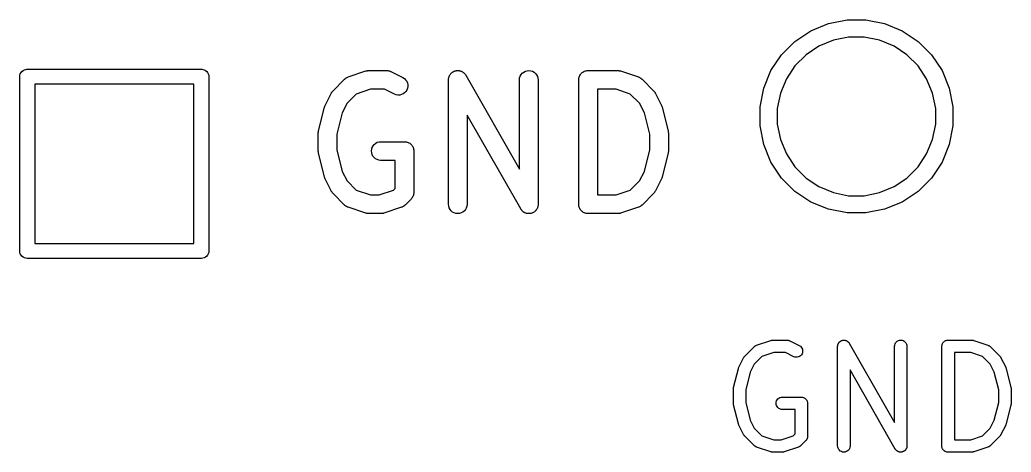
# Model space of a CAD drawing. Extents: x 128.9 to 162, y -124.8 to -58.6.
# Drawn here: x 153.42 to 161.39, y -105.19 to -101.71 of the extents above; entities that cross this region are included whole.
import ezdxf

# ---------------------------------------------------------------- set-up
doc = ezdxf.new("R2010")
doc.units = 0
doc.layers.add('BLACK', color=7, linetype='CONTINUOUS')

msp = doc.modelspace()

# ---------------------------------------------------------------- linework, layer by layer
at = {"layer": 'BLACK', "linetype": 'CONTINUOUS'}
for p, q in [((159.921, -101.743), (160.071, -101.713)), ((160.071, -101.713), (160.223, -101.713)), ((160.223, -101.713), (160.373, -101.743)), ((159.652, -101.886), (159.779, -101.801)), ((159.779, -101.801), (159.921, -101.743)), ((160.373, -101.743), (160.515, -101.801)), ((160.515, -101.801), (160.642, -101.886)), ((159.544, -101.994), (159.652, -101.886)), ((159.961, -101.877), (159.845, -101.925)), ((160.084, -101.852), (159.961, -101.877)), ((160.21, -101.852), (160.084, -101.852)), ((160.333, -101.877), (160.21, -101.852)), ((160.449, -101.925), (160.333, -101.877)), ((160.642, -101.886), (160.75, -101.994)), ((159.845, -101.925), (159.741, -101.994)), ((160.553, -101.994), (160.449, -101.925)), ((159.459, -102.121), (159.544, -101.994)), ((159.741, -101.994), (159.652, -102.083)), ((160.642, -102.083), (160.553, -101.994)), ((160.75, -101.994), (160.835, -102.121)), ((153.428, -102.137), (153.435, -102.127)), ((153.435, -102.127), (153.445, -102.12)), ((153.445, -102.12), (153.455, -102.114)), ((153.455, -102.114), (153.466, -102.111)), ((153.466, -102.111), (153.475, -102.11)), ((153.475, -102.11), (153.475, -102.11)), ((153.475, -102.11), (153.478, -102.11)), ((153.478, -102.11), (153.481, -102.11)), ((153.481, -102.11), (154.875, -102.11)), ((154.875, -102.11), (154.878, -102.11)), ((154.878, -102.11), (154.881, -102.11)), ((154.881, -102.11), (154.881, -102.11)), ((154.881, -102.11), (154.89, -102.111)), ((154.89, -102.111), (154.901, -102.114)), ((154.901, -102.114), (154.911, -102.12)), ((154.911, -102.12), (154.921, -102.127)), ((154.921, -102.127), (154.928, -102.137)), ((156.059, -102.172), (156.202, -102.124)), ((156.202, -102.124), (156.203, -102.124)), ((156.203, -102.124), (156.207, -102.123)), ((156.207, -102.123), (156.211, -102.122)), ((156.211, -102.122), (156.215, -102.122)), ((156.215, -102.122), (156.218, -102.121)), ((156.218, -102.121), (156.222, -102.121)), ((156.222, -102.121), (156.226, -102.12)), ((156.226, -102.12), (156.369, -102.12)), ((156.369, -102.12), (156.37, -102.12)), ((156.37, -102.12), (156.372, -102.121)), ((156.372, -102.121), (156.374, -102.121)), ((156.374, -102.121), (156.379, -102.121)), ((156.379, -102.121), (156.384, -102.122)), ((156.384, -102.122), (156.387, -102.123)), ((156.387, -102.123), (156.389, -102.123)), ((156.389, -102.123), (156.394, -102.125)), ((156.394, -102.125), (156.398, -102.126)), ((156.398, -102.126), (156.4, -102.128)), ((156.4, -102.128), (156.402, -102.128)), ((156.402, -102.128), (156.498, -102.176)), ((156.895, -102.136), (156.899, -102.133)), ((156.899, -102.133), (156.901, -102.131)), ((156.901, -102.131), (156.904, -102.13)), ((156.904, -102.13), (156.908, -102.128)), ((156.908, -102.128), (156.912, -102.126)), ((156.912, -102.126), (156.915, -102.125)), ((156.915, -102.125), (156.917, -102.124)), ((156.917, -102.124), (156.922, -102.123)), ((156.922, -102.123), (156.926, -102.122)), ((156.926, -102.122), (156.929, -102.121)), ((156.929, -102.121), (156.931, -102.121)), ((156.931, -102.121), (156.936, -102.121)), ((156.936, -102.121), (156.941, -102.12)), ((156.941, -102.12), (156.943, -102.121)), ((156.943, -102.121), (156.946, -102.121)), ((156.946, -102.121), (156.951, -102.121)), ((156.951, -102.121), (156.955, -102.122)), ((156.955, -102.122), (156.958, -102.123)), ((156.958, -102.123), (156.96, -102.123)), ((156.96, -102.123), (156.965, -102.125)), ((156.965, -102.125), (156.969, -102.126)), ((156.969, -102.126), (156.972, -102.127)), ((156.972, -102.127), (156.974, -102.128)), ((156.974, -102.128), (156.978, -102.131)), ((156.978, -102.131), (156.982, -102.133)), ((156.982, -102.133), (156.984, -102.135)), ((157.459, -102.142), (157.471, -102.133)), ((157.471, -102.133), (157.484, -102.126)), ((157.484, -102.126), (157.498, -102.122)), ((157.498, -102.122), (157.512, -102.12)), ((157.512, -102.12), (157.527, -102.122)), ((157.527, -102.122), (157.541, -102.126)), ((157.541, -102.126), (157.554, -102.133)), ((157.554, -102.133), (157.565, -102.143)), ((157.941, -102.137), (157.946, -102.133)), ((157.946, -102.133), (157.947, -102.133)), ((157.947, -102.133), (157.953, -102.129)), ((157.947, -102.133), (157.947, -102.133)), ((157.953, -102.129), (157.959, -102.126)), ((157.959, -102.126), (157.96, -102.126)), ((157.96, -102.126), (157.967, -102.124)), ((157.96, -102.126), (157.96, -102.126)), ((157.967, -102.124), (157.973, -102.122)), ((157.973, -102.122), (157.974, -102.122)), ((157.974, -102.122), (157.981, -102.121)), ((157.974, -102.122), (157.974, -102.122)), ((157.981, -102.121), (157.988, -102.12)), ((157.988, -102.12), (158.226, -102.12)), ((158.226, -102.12), (158.227, -102.12)), ((158.227, -102.12), (158.231, -102.121)), ((158.231, -102.121), (158.235, -102.121)), ((158.235, -102.121), (158.238, -102.122)), ((158.238, -102.122), (158.242, -102.122)), ((158.242, -102.122), (158.246, -102.123)), ((158.246, -102.123), (158.25, -102.124)), ((158.25, -102.124), (158.393, -102.172)), ((159.401, -102.263), (159.459, -102.121)), ((159.652, -102.083), (159.583, -102.187)), ((160.711, -102.187), (160.642, -102.083)), ((160.835, -102.121), (160.893, -102.263)), ((153.418, -102.17), (153.419, -102.158)), ((153.418, -102.173), (153.418, -102.17)), ((153.418, -103.567), (153.418, -102.173)), ((153.419, -102.158), (153.422, -102.147)), ((153.422, -102.147), (153.428, -102.137)), ((154.928, -102.137), (154.934, -102.147)), ((154.934, -102.147), (154.937, -102.158)), ((154.937, -102.158), (154.938, -102.17)), ((154.938, -102.17), (154.938, -102.173)), ((154.938, -102.173), (154.938, -103.567)), ((155.935, -102.285), (156.03, -102.19)), ((156.03, -102.19), (156.031, -102.189)), ((156.031, -102.189), (156.033, -102.188)), ((156.033, -102.188), (156.034, -102.186)), ((156.034, -102.186), (156.038, -102.183)), ((156.038, -102.183), (156.042, -102.18)), ((156.042, -102.18), (156.044, -102.179)), ((156.044, -102.179), (156.046, -102.178)), ((156.046, -102.178), (156.051, -102.176)), ((156.051, -102.176), (156.055, -102.173)), ((156.055, -102.173), (156.057, -102.173)), ((156.057, -102.173), (156.059, -102.172)), ((156.498, -102.176), (156.499, -102.176)), ((156.499, -102.176), (156.511, -102.184)), ((156.511, -102.184), (156.521, -102.195)), ((156.521, -102.195), (156.53, -102.207)), ((156.53, -102.207), (156.535, -102.22)), ((156.865, -102.194), (156.866, -102.192)), ((156.865, -102.195), (156.865, -102.194)), ((156.865, -103.195), (156.865, -102.195)), ((156.866, -102.185), (156.867, -102.18)), ((156.866, -102.189), (156.866, -102.185)), ((156.866, -102.192), (156.866, -102.189)), ((156.867, -102.18), (156.868, -102.177)), ((156.868, -102.175), (156.87, -102.17)), ((156.868, -102.177), (156.868, -102.175)), ((156.87, -102.17), (156.871, -102.166)), ((156.871, -102.166), (156.873, -102.164)), ((156.873, -102.161), (156.876, -102.157)), ((156.873, -102.164), (156.873, -102.161)), ((156.876, -102.157), (156.878, -102.153)), ((156.878, -102.153), (156.88, -102.151)), ((156.88, -102.151), (156.881, -102.149)), ((156.881, -102.149), (156.885, -102.145)), ((156.885, -102.145), (156.888, -102.142)), ((156.888, -102.142), (156.89, -102.14)), ((156.89, -102.14), (156.892, -102.138)), ((156.892, -102.138), (156.895, -102.136)), ((156.984, -102.135), (156.986, -102.136)), ((156.986, -102.136), (156.99, -102.139)), ((156.99, -102.139), (156.994, -102.143)), ((156.994, -102.143), (156.995, -102.144)), ((156.995, -102.144), (156.997, -102.146)), ((156.997, -102.146), (157, -102.15)), ((157, -102.15), (157.003, -102.154)), ((157.003, -102.154), (157.004, -102.156)), ((157.004, -102.156), (157.005, -102.158)), ((157.005, -102.158), (157.437, -102.913)), ((157.437, -102.194), (157.438, -102.18)), ((157.437, -102.195), (157.437, -102.194)), ((157.437, -102.913), (157.437, -102.195)), ((157.438, -102.18), (157.443, -102.166)), ((157.443, -102.166), (157.45, -102.153)), ((157.45, -102.153), (157.459, -102.142)), ((157.565, -102.143), (157.574, -102.154)), ((157.574, -102.154), (157.581, -102.167)), ((157.581, -102.167), (157.585, -102.181)), ((157.585, -102.181), (157.587, -102.195)), ((157.587, -102.195), (157.587, -103.195)), ((157.913, -102.194), (157.914, -102.187)), ((157.913, -102.195), (157.913, -102.194)), ((157.913, -103.195), (157.913, -102.195)), ((157.913, -102.195), (157.913, -102.195)), ((157.913, -102.195), (157.913, -102.195)), ((157.913, -102.195), (157.913, -102.195)), ((157.914, -102.187), (157.914, -102.18)), ((157.914, -102.18), (157.915, -102.18)), ((157.915, -102.18), (157.917, -102.173)), ((157.915, -102.18), (157.915, -102.18)), ((157.917, -102.173), (157.919, -102.166)), ((157.919, -102.166), (157.922, -102.16)), ((157.919, -102.166), (157.919, -102.166)), ((157.919, -102.166), (157.919, -102.166)), ((157.922, -102.16), (157.926, -102.153)), ((157.926, -102.153), (157.931, -102.148)), ((157.926, -102.153), (157.926, -102.153)), ((157.926, -102.153), (157.926, -102.153)), ((157.931, -102.148), (157.935, -102.142)), ((157.935, -102.142), (157.941, -102.137)), ((157.935, -102.142), (157.935, -102.142)), ((157.935, -102.142), (157.935, -102.142)), ((158.393, -102.172), (158.394, -102.172)), ((158.394, -102.172), (158.396, -102.173)), ((158.396, -102.173), (158.398, -102.174)), ((158.398, -102.174), (158.402, -102.176)), ((158.402, -102.176), (158.407, -102.178)), ((158.407, -102.178), (158.409, -102.18)), ((158.409, -102.18), (158.411, -102.181)), ((158.411, -102.181), (158.415, -102.184)), ((158.415, -102.184), (158.419, -102.187)), ((158.419, -102.187), (158.42, -102.189)), ((158.42, -102.189), (158.422, -102.19)), ((158.422, -102.19), (158.517, -102.285)), ((159.583, -102.187), (159.535, -102.303)), ((160.759, -102.303), (160.711, -102.187)), ((153.538, -102.23), (153.538, -103.51)), ((154.818, -102.23), (153.538, -102.23)), ((154.818, -103.51), (154.818, -102.23)), ((155.928, -102.294), (155.929, -102.291)), ((155.929, -102.291), (155.932, -102.288)), ((155.932, -102.288), (155.935, -102.285)), ((156.238, -102.27), (156.124, -102.309)), ((156.351, -102.27), (156.238, -102.27)), ((156.431, -102.31), (156.351, -102.27)), ((156.523, -102.289), (156.513, -102.3)), ((156.531, -102.277), (156.523, -102.289)), ((156.536, -102.263), (156.531, -102.277)), ((156.535, -102.22), (156.539, -102.234)), ((156.539, -102.249), (156.536, -102.263)), ((156.539, -102.234), (156.539, -102.249)), ((158.063, -102.27), (158.063, -103.12)), ((158.214, -102.27), (158.063, -102.27)), ((158.328, -102.309), (158.214, -102.27)), ((158.517, -102.285), (158.518, -102.286)), ((158.518, -102.286), (158.52, -102.289)), ((158.52, -102.289), (158.523, -102.292)), ((158.523, -102.292), (158.525, -102.295)), ((159.371, -102.413), (159.401, -102.263)), ((160.893, -102.263), (160.923, -102.413)), ((155.873, -102.4), (155.921, -102.305)), ((155.921, -102.304), (155.924, -102.3)), ((155.921, -102.305), (155.921, -102.304)), ((155.924, -102.3), (155.926, -102.297)), ((155.926, -102.297), (155.928, -102.294)), ((156.124, -102.309), (156.05, -102.383)), ((156.444, -102.315), (156.431, -102.31)), ((156.459, -102.318), (156.444, -102.315)), ((156.473, -102.317), (156.459, -102.318)), ((156.488, -102.314), (156.473, -102.317)), ((156.501, -102.308), (156.488, -102.314)), ((156.513, -102.3), (156.501, -102.308)), ((158.402, -102.383), (158.328, -102.309)), ((158.525, -102.295), (158.527, -102.297)), ((158.527, -102.297), (158.529, -102.301)), ((158.529, -102.301), (158.531, -102.305)), ((158.531, -102.305), (158.579, -102.4)), ((159.535, -102.303), (159.51, -102.426)), ((160.784, -102.426), (160.759, -102.303)), ((155.82, -102.606), (155.868, -102.415)), ((155.868, -102.414), (155.87, -102.407)), ((155.868, -102.415), (155.868, -102.414)), ((155.868, -102.414), (155.868, -102.414)), ((155.868, -102.414), (155.868, -102.414)), ((155.87, -102.407), (155.873, -102.401)), ((155.873, -102.401), (155.873, -102.4)), ((155.873, -102.4), (155.873, -102.4)), ((156.05, -102.383), (156.011, -102.46)), ((158.441, -102.46), (158.402, -102.383)), ((158.579, -102.4), (158.579, -102.401)), ((158.579, -102.401), (158.579, -102.401)), ((158.579, -102.401), (158.58, -102.401)), ((158.58, -102.401), (158.582, -102.408)), ((158.582, -102.408), (158.584, -102.415)), ((158.584, -102.415), (158.584, -102.415)), ((158.584, -102.415), (158.584, -102.415)), ((158.584, -102.415), (158.632, -102.606)), ((159.371, -102.565), (159.371, -102.413)), ((159.51, -102.426), (159.51, -102.552)), ((160.784, -102.552), (160.784, -102.426)), ((160.923, -102.413), (160.923, -102.565)), ((156.011, -102.46), (155.968, -102.633)), ((157.447, -103.233), (157.015, -102.478)), ((157.015, -102.478), (157.015, -103.195)), ((158.484, -102.633), (158.441, -102.46)), ((155.819, -102.608), (155.82, -102.607)), ((155.819, -102.614), (155.819, -102.608)), ((155.82, -102.607), (155.82, -102.606)), ((158.632, -102.606), (158.632, -102.607)), ((158.632, -102.607), (158.633, -102.608)), ((158.633, -102.608), (158.633, -102.609)), ((158.633, -102.609), (158.633, -102.615)), ((159.401, -102.715), (159.371, -102.565)), ((159.51, -102.552), (159.535, -102.675)), ((160.759, -102.675), (160.784, -102.552)), ((160.923, -102.565), (160.893, -102.715)), ((155.818, -102.62), (155.819, -102.614)), ((155.818, -102.622), (155.818, -102.62)), ((155.818, -102.623), (155.818, -102.622)), ((155.818, -102.624), (155.818, -102.623)), ((155.818, -102.767), (155.818, -102.624)), ((155.968, -102.633), (155.968, -102.758)), ((156.307, -102.693), (156.321, -102.692)), ((156.321, -102.692), (156.512, -102.692)), ((156.512, -102.692), (156.512, -102.692)), ((156.512, -102.692), (156.512, -102.692)), ((156.512, -102.692), (156.512, -102.692)), ((156.512, -102.692), (156.513, -102.692)), ((156.513, -102.692), (156.52, -102.693)), ((158.484, -102.758), (158.484, -102.633)), ((158.633, -102.615), (158.634, -102.621)), ((158.634, -102.621), (158.634, -102.623)), ((158.634, -102.623), (158.634, -102.624)), ((158.634, -102.624), (158.634, -102.767)), ((159.535, -102.675), (159.583, -102.791)), ((160.711, -102.791), (160.759, -102.675)), ((155.818, -102.768), (155.818, -102.767)), ((155.818, -102.769), (155.818, -102.768)), ((155.819, -102.775), (155.818, -102.769)), ((155.968, -102.758), (156.011, -102.931)), ((156.246, -102.766), (156.248, -102.752)), ((156.248, -102.781), (156.246, -102.766)), ((156.248, -102.752), (156.252, -102.738)), ((156.252, -102.738), (156.259, -102.725)), ((156.259, -102.725), (156.268, -102.714)), ((156.268, -102.714), (156.28, -102.704)), ((156.28, -102.704), (156.293, -102.697)), ((156.293, -102.697), (156.307, -102.693)), ((156.52, -102.693), (156.527, -102.693)), ((156.527, -102.693), (156.527, -102.693)), ((156.527, -102.693), (156.527, -102.693)), ((156.527, -102.693), (156.534, -102.696)), ((156.534, -102.696), (156.541, -102.698)), ((156.541, -102.698), (156.541, -102.698)), ((156.541, -102.698), (156.541, -102.698)), ((156.541, -102.698), (156.547, -102.701)), ((156.547, -102.701), (156.554, -102.705)), ((156.554, -102.705), (156.554, -102.705)), ((156.554, -102.705), (156.554, -102.705)), ((156.554, -102.705), (156.56, -102.709)), ((156.56, -102.709), (156.565, -102.714)), ((156.565, -102.714), (156.565, -102.714)), ((156.565, -102.714), (156.565, -102.714)), ((156.565, -102.714), (156.57, -102.72)), ((156.57, -102.72), (156.574, -102.725)), ((156.574, -102.725), (156.574, -102.726)), ((156.574, -102.726), (156.574, -102.726)), ((156.574, -102.726), (156.578, -102.732)), ((156.578, -102.732), (156.581, -102.738)), ((156.581, -102.738), (156.581, -102.738)), ((156.581, -102.738), (156.581, -102.739)), ((156.581, -102.739), (156.583, -102.745)), ((156.583, -102.745), (156.585, -102.752)), ((156.585, -102.752), (156.585, -102.753)), ((156.585, -102.753), (156.585, -102.753)), ((156.585, -102.753), (156.586, -102.76)), ((156.586, -102.76), (156.587, -102.767)), ((156.587, -102.767), (156.587, -103.1)), ((158.441, -102.931), (158.484, -102.758)), ((158.634, -102.771), (158.633, -102.776)), ((158.634, -102.767), (158.634, -102.768)), ((158.634, -102.768), (158.634, -102.769)), ((158.634, -102.769), (158.634, -102.771)), ((159.459, -102.857), (159.401, -102.715)), ((160.893, -102.715), (160.835, -102.857)), ((155.819, -102.781), (155.819, -102.775)), ((155.819, -102.783), (155.819, -102.781)), ((155.82, -102.784), (155.819, -102.783)), ((155.82, -102.785), (155.82, -102.784)), ((155.868, -102.975), (155.82, -102.785)), ((156.252, -102.795), (156.248, -102.781)), ((156.258, -102.808), (156.252, -102.795)), ((156.268, -102.819), (156.258, -102.808)), ((156.279, -102.829), (156.268, -102.819)), ((156.292, -102.836), (156.279, -102.829)), ((156.306, -102.84), (156.292, -102.836)), ((156.32, -102.842), (156.306, -102.84)), ((156.321, -102.842), (156.32, -102.842)), ((156.437, -102.842), (156.321, -102.842)), ((156.437, -103.069), (156.437, -102.842)), ((158.632, -102.785), (158.584, -102.975)), ((158.633, -102.782), (158.632, -102.784)), ((158.632, -102.784), (158.632, -102.785)), ((158.633, -102.776), (158.633, -102.782)), ((159.583, -102.791), (159.652, -102.895)), ((160.642, -102.895), (160.711, -102.791)), ((156.011, -102.931), (156.05, -103.008)), ((158.402, -103.008), (158.441, -102.931)), ((159.544, -102.984), (159.459, -102.857)), ((159.652, -102.895), (159.741, -102.984)), ((160.553, -102.984), (160.642, -102.895)), ((160.835, -102.857), (160.75, -102.984)), ((155.868, -102.976), (155.868, -102.975)), ((155.87, -102.983), (155.868, -102.976)), ((155.868, -102.976), (155.868, -102.976)), ((155.872, -102.989), (155.87, -102.983)), ((155.873, -102.99), (155.872, -102.989)), ((155.873, -102.991), (155.873, -102.99)), ((155.873, -102.99), (155.873, -102.99)), ((155.921, -103.086), (155.873, -102.991)), ((156.05, -103.008), (156.124, -103.082)), ((158.328, -103.082), (158.402, -103.008)), ((158.579, -102.991), (158.531, -103.086)), ((158.582, -102.984), (158.579, -102.99)), ((158.579, -102.99), (158.579, -102.991)), ((158.579, -102.991), (158.579, -102.991)), ((158.584, -102.977), (158.582, -102.984)), ((158.584, -102.975), (158.584, -102.976)), ((158.584, -102.976), (158.584, -102.977)), ((158.584, -102.977), (158.584, -102.977)), ((159.652, -103.092), (159.544, -102.984)), ((159.741, -102.984), (159.845, -103.053)), ((160.449, -103.053), (160.553, -102.984)), ((160.75, -102.984), (160.642, -103.092)), ((155.923, -103.09), (155.921, -103.086)), ((155.925, -103.093), (155.923, -103.09)), ((156.124, -103.082), (156.238, -103.12)), ((156.309, -103.12), (156.424, -103.082)), ((156.424, -103.082), (156.437, -103.069)), ((158.214, -103.12), (158.328, -103.082)), ((158.531, -103.087), (158.528, -103.091)), ((158.531, -103.086), (158.531, -103.087)), ((159.845, -103.053), (159.961, -103.101)), ((160.333, -103.101), (160.449, -103.053)), ((155.927, -103.096), (155.925, -103.093)), ((155.929, -103.098), (155.927, -103.096)), ((155.932, -103.102), (155.929, -103.098)), ((155.934, -103.105), (155.932, -103.102)), ((155.935, -103.106), (155.934, -103.105)), ((156.03, -103.201), (155.935, -103.106)), ((156.238, -103.12), (156.309, -103.12)), ((156.565, -103.153), (156.517, -103.201)), ((156.569, -103.148), (156.565, -103.153)), ((156.574, -103.143), (156.569, -103.148)), ((156.577, -103.136), (156.574, -103.142)), ((156.574, -103.142), (156.574, -103.142)), ((156.574, -103.142), (156.574, -103.143)), ((156.581, -103.13), (156.577, -103.136)), ((156.583, -103.122), (156.581, -103.129)), ((156.581, -103.129), (156.581, -103.129)), ((156.581, -103.129), (156.581, -103.13)), ((156.585, -103.116), (156.583, -103.122)), ((156.586, -103.108), (156.585, -103.115)), ((156.585, -103.115), (156.585, -103.115)), ((156.585, -103.115), (156.585, -103.116)), ((156.587, -103.101), (156.586, -103.108)), ((156.587, -103.1), (156.587, -103.1)), ((156.587, -103.1), (156.587, -103.1)), ((156.587, -103.1), (156.587, -103.1)), ((156.587, -103.1), (156.587, -103.101)), ((158.063, -103.12), (158.214, -103.12)), ((158.517, -103.106), (158.422, -103.201)), ((158.52, -103.102), (158.517, -103.106)), ((158.523, -103.099), (158.52, -103.102)), ((158.524, -103.097), (158.523, -103.099)), ((158.526, -103.094), (158.524, -103.097)), ((158.528, -103.091), (158.526, -103.094)), ((159.779, -103.177), (159.652, -103.092)), ((159.961, -103.101), (160.084, -103.126)), ((160.084, -103.126), (160.21, -103.126)), ((160.21, -103.126), (160.333, -103.101)), ((160.642, -103.092), (160.515, -103.177)), ((156.032, -103.202), (156.03, -103.201)), ((156.033, -103.204), (156.032, -103.202)), ((156.037, -103.207), (156.033, -103.204)), ((156.041, -103.21), (156.037, -103.207)), ((156.043, -103.211), (156.041, -103.21)), ((156.045, -103.212), (156.043, -103.211)), ((156.05, -103.215), (156.045, -103.212)), ((156.054, -103.217), (156.05, -103.215)), ((156.056, -103.218), (156.054, -103.217)), ((156.058, -103.219), (156.056, -103.218)), ((156.059, -103.219), (156.058, -103.219)), ((156.202, -103.267), (156.059, -103.219)), ((156.488, -103.219), (156.345, -103.267)), ((156.49, -103.218), (156.488, -103.219)), ((156.492, -103.217), (156.49, -103.218)), ((156.496, -103.215), (156.492, -103.217)), ((156.501, -103.213), (156.496, -103.215)), ((156.503, -103.212), (156.501, -103.213)), ((156.505, -103.211), (156.503, -103.212)), ((156.509, -103.207), (156.505, -103.211)), ((156.513, -103.205), (156.509, -103.207)), ((156.515, -103.203), (156.513, -103.205)), ((156.516, -103.202), (156.515, -103.203)), ((156.517, -103.201), (156.516, -103.202)), ((156.867, -103.21), (156.865, -103.195)), ((156.871, -103.224), (156.867, -103.21)), ((156.878, -103.237), (156.871, -103.224)), ((156.887, -103.248), (156.878, -103.237)), ((156.898, -103.258), (156.887, -103.248)), ((156.993, -103.249), (156.981, -103.258)), ((157.002, -103.238), (156.993, -103.249)), ((157.009, -103.225), (157.002, -103.238)), ((157.014, -103.211), (157.009, -103.225)), ((157.015, -103.196), (157.014, -103.211)), ((157.015, -103.195), (157.015, -103.196)), ((157.448, -103.235), (157.447, -103.233)), ((157.449, -103.237), (157.448, -103.235)), ((157.452, -103.241), (157.449, -103.237)), ((157.455, -103.245), (157.452, -103.241)), ((157.457, -103.246), (157.455, -103.245)), ((157.458, -103.248), (157.457, -103.246)), ((157.462, -103.251), (157.458, -103.248)), ((157.564, -103.249), (157.562, -103.251)), ((157.567, -103.245), (157.564, -103.249)), ((157.571, -103.242), (157.567, -103.245)), ((157.572, -103.24), (157.571, -103.242)), ((157.574, -103.238), (157.572, -103.24)), ((157.576, -103.234), (157.574, -103.238)), ((157.579, -103.229), (157.576, -103.234)), ((157.581, -103.225), (157.579, -103.227)), ((157.579, -103.227), (157.579, -103.229)), ((157.582, -103.22), (157.581, -103.225)), ((157.584, -103.216), (157.582, -103.22)), ((157.585, -103.211), (157.584, -103.213)), ((157.584, -103.213), (157.584, -103.216)), ((157.586, -103.206), (157.585, -103.211)), ((157.587, -103.196), (157.586, -103.199)), ((157.586, -103.199), (157.586, -103.201)), ((157.586, -103.201), (157.586, -103.206)), ((157.587, -103.195), (157.587, -103.196)), ((157.914, -103.202), (157.913, -103.195)), ((157.914, -103.209), (157.914, -103.202)), ((157.914, -103.21), (157.914, -103.209)), ((157.916, -103.217), (157.914, -103.21)), ((157.914, -103.21), (157.914, -103.21)), ((157.918, -103.223), (157.916, -103.217)), ((157.918, -103.224), (157.918, -103.223)), ((157.919, -103.224), (157.918, -103.224)), ((157.922, -103.23), (157.919, -103.224)), ((157.925, -103.236), (157.922, -103.23)), ((157.925, -103.237), (157.925, -103.236)), ((157.93, -103.242), (157.925, -103.237)), ((157.925, -103.237), (157.925, -103.237)), ((157.934, -103.248), (157.93, -103.242)), ((157.935, -103.248), (157.934, -103.248)), ((157.94, -103.253), (157.935, -103.248)), ((157.935, -103.248), (157.935, -103.248)), ((158.393, -103.219), (158.25, -103.267)), ((158.395, -103.218), (158.393, -103.219)), ((158.397, -103.217), (158.395, -103.218)), ((158.401, -103.215), (158.397, -103.217)), ((158.406, -103.213), (158.401, -103.215)), ((158.408, -103.212), (158.406, -103.213)), ((158.41, -103.211), (158.408, -103.212)), ((158.414, -103.207), (158.41, -103.211)), ((158.418, -103.205), (158.414, -103.207)), ((158.419, -103.203), (158.418, -103.205)), ((158.421, -103.202), (158.419, -103.203)), ((158.422, -103.201), (158.421, -103.202)), ((159.921, -103.235), (159.779, -103.177)), ((160.071, -103.265), (159.921, -103.235)), ((160.373, -103.235), (160.223, -103.265)), ((160.515, -103.177), (160.373, -103.235)), ((156.206, -103.267), (156.202, -103.267)), ((156.21, -103.269), (156.206, -103.267)), ((156.214, -103.269), (156.21, -103.269)), ((156.217, -103.27), (156.214, -103.269)), ((156.221, -103.27), (156.217, -103.27)), ((156.225, -103.27), (156.221, -103.27)), ((156.226, -103.27), (156.225, -103.27)), ((156.321, -103.27), (156.226, -103.27)), ((156.325, -103.27), (156.321, -103.27)), ((156.33, -103.27), (156.325, -103.27)), ((156.333, -103.269), (156.33, -103.27)), ((156.336, -103.269), (156.333, -103.269)), ((156.34, -103.268), (156.336, -103.269)), ((156.344, -103.267), (156.34, -103.268)), ((156.345, -103.267), (156.344, -103.267)), ((156.911, -103.265), (156.898, -103.258)), ((156.925, -103.269), (156.911, -103.265)), ((156.94, -103.27), (156.925, -103.269)), ((156.954, -103.269), (156.94, -103.27)), ((156.968, -103.265), (156.954, -103.269)), ((156.981, -103.258), (156.968, -103.265)), ((157.466, -103.255), (157.462, -103.251)), ((157.468, -103.256), (157.466, -103.255)), ((157.47, -103.258), (157.468, -103.256)), ((157.474, -103.26), (157.47, -103.258)), ((157.478, -103.262), (157.474, -103.26)), ((157.48, -103.263), (157.478, -103.262)), ((157.483, -103.265), (157.48, -103.263)), ((157.487, -103.266), (157.483, -103.265)), ((157.492, -103.268), (157.487, -103.266)), ((157.494, -103.268), (157.492, -103.268)), ((157.497, -103.269), (157.494, -103.268)), ((157.501, -103.269), (157.497, -103.269)), ((157.506, -103.27), (157.501, -103.269)), ((157.509, -103.27), (157.506, -103.27)), ((157.511, -103.27), (157.509, -103.27)), ((157.516, -103.27), (157.511, -103.27)), ((157.521, -103.27), (157.516, -103.27)), ((157.523, -103.269), (157.521, -103.27)), ((157.526, -103.269), (157.523, -103.269)), ((157.53, -103.268), (157.526, -103.269)), ((157.535, -103.267), (157.53, -103.268)), ((157.537, -103.266), (157.535, -103.267)), ((157.54, -103.265), (157.537, -103.266)), ((157.544, -103.263), (157.54, -103.265)), ((157.548, -103.261), (157.544, -103.263)), ((157.551, -103.259), (157.548, -103.261)), ((157.553, -103.258), (157.551, -103.259)), ((157.557, -103.255), (157.553, -103.258)), ((157.56, -103.252), (157.557, -103.255)), ((157.562, -103.251), (157.56, -103.252)), ((157.946, -103.257), (157.94, -103.253)), ((157.946, -103.258), (157.946, -103.257)), ((157.946, -103.257), (157.946, -103.257)), ((157.952, -103.261), (157.946, -103.258)), ((157.958, -103.264), (157.952, -103.261)), ((157.959, -103.264), (157.958, -103.264)), ((157.959, -103.265), (157.959, -103.264)), ((157.966, -103.267), (157.959, -103.265)), ((157.972, -103.269), (157.966, -103.267)), ((157.973, -103.269), (157.972, -103.269)), ((157.98, -103.27), (157.973, -103.269)), ((157.973, -103.269), (157.973, -103.269)), ((157.987, -103.27), (157.98, -103.27)), ((157.988, -103.27), (157.987, -103.27)), ((157.987, -103.27), (157.987, -103.27)), ((157.987, -103.27), (157.987, -103.27)), ((157.987, -103.27), (157.987, -103.27)), ((158.226, -103.27), (157.988, -103.27)), ((158.23, -103.27), (158.226, -103.27)), ((158.234, -103.27), (158.23, -103.27)), ((158.237, -103.269), (158.234, -103.27)), ((158.241, -103.269), (158.237, -103.269)), ((158.245, -103.268), (158.241, -103.269)), ((158.249, -103.267), (158.245, -103.268)), ((158.25, -103.267), (158.249, -103.267)), ((160.223, -103.265), (160.071, -103.265)), ((153.418, -103.57), (153.418, -103.567)), ((153.538, -103.51), (154.818, -103.51)), ((154.938, -103.567), (154.938, -103.57)), ((153.419, -103.582), (153.418, -103.57)), ((153.422, -103.593), (153.419, -103.582)), ((153.428, -103.603), (153.422, -103.593)), ((153.435, -103.613), (153.428, -103.603)), ((153.445, -103.62), (153.435, -103.613)), ((153.455, -103.626), (153.445, -103.62)), ((153.466, -103.629), (153.455, -103.626)), ((153.478, -103.63), (153.466, -103.629)), ((153.481, -103.63), (153.478, -103.63)), ((154.875, -103.63), (153.481, -103.63)), ((154.878, -103.63), (154.875, -103.63)), ((154.89, -103.629), (154.878, -103.63)), ((154.901, -103.626), (154.89, -103.629)), ((154.911, -103.62), (154.901, -103.626)), ((154.921, -103.613), (154.911, -103.62)), ((154.928, -103.603), (154.921, -103.613)), ((154.934, -103.593), (154.928, -103.603)), ((154.937, -103.582), (154.934, -103.593)), ((154.938, -103.573), (154.937, -103.582)), ((154.938, -103.57), (154.938, -103.573)), ((154.938, -103.573), (154.938, -103.573)), ((159.248, -104.416), (159.324, -104.34)), ((159.324, -104.34), (159.325, -104.339)), ((159.325, -104.339), (159.326, -104.338)), ((159.326, -104.338), (159.327, -104.337)), ((159.327, -104.337), (159.33, -104.335)), ((159.33, -104.335), (159.332, -104.333)), ((159.332, -104.333), (159.334, -104.332)), ((159.334, -104.332), (159.335, -104.332)), ((159.335, -104.332), (159.338, -104.33)), ((159.338, -104.33), (159.341, -104.329)), ((159.341, -104.329), (159.343, -104.328)), ((159.343, -104.328), (159.344, -104.328)), ((159.344, -104.328), (159.458, -104.289)), ((159.458, -104.289), (159.459, -104.289)), ((159.459, -104.289), (159.462, -104.289)), ((159.462, -104.289), (159.464, -104.288)), ((159.464, -104.288), (159.466, -104.288)), ((159.466, -104.288), (159.468, -104.287)), ((159.468, -104.287), (159.471, -104.287)), ((159.471, -104.287), (159.474, -104.287)), ((159.474, -104.287), (159.588, -104.287)), ((159.588, -104.287), (159.589, -104.287)), ((159.589, -104.287), (159.59, -104.287)), ((159.59, -104.287), (159.592, -104.287)), ((159.592, -104.287), (159.595, -104.288)), ((159.595, -104.288), (159.599, -104.288)), ((159.599, -104.288), (159.6, -104.288)), ((159.6, -104.288), (159.602, -104.289)), ((159.602, -104.289), (159.605, -104.29)), ((159.605, -104.29), (159.608, -104.291)), ((159.608, -104.291), (159.609, -104.292)), ((159.609, -104.292), (159.611, -104.292)), ((159.611, -104.292), (159.687, -104.33)), ((159.687, -104.33), (159.687, -104.331)), ((159.687, -104.331), (159.696, -104.336)), ((159.696, -104.336), (159.703, -104.343)), ((159.703, -104.343), (159.708, -104.351)), ((159.708, -104.351), (159.712, -104.36)), ((159.712, -104.36), (159.714, -104.369)), ((159.995, -104.336), (159.996, -104.335)), ((159.995, -104.337), (159.995, -104.336)), ((159.995, -105.137), (159.995, -104.337)), ((159.996, -104.33), (159.997, -104.327)), ((159.996, -104.333), (159.996, -104.33)), ((159.996, -104.335), (159.996, -104.333)), ((159.997, -104.323), (159.999, -104.32)), ((159.997, -104.325), (159.997, -104.323)), ((159.997, -104.327), (159.997, -104.325)), ((159.999, -104.317), (160, -104.316)), ((159.999, -104.32), (159.999, -104.317)), ((160, -104.316), (160.001, -104.314)), ((160.001, -104.314), (160.003, -104.311)), ((160.003, -104.311), (160.004, -104.309)), ((160.004, -104.309), (160.005, -104.307)), ((160.005, -104.307), (160.006, -104.306)), ((160.006, -104.306), (160.008, -104.304)), ((160.008, -104.304), (160.01, -104.301)), ((160.01, -104.301), (160.012, -104.3)), ((160.012, -104.3), (160.013, -104.299)), ((160.013, -104.299), (160.016, -104.297)), ((160.016, -104.297), (160.018, -104.295)), ((160.018, -104.295), (160.02, -104.294)), ((160.02, -104.294), (160.021, -104.293)), ((160.021, -104.293), (160.024, -104.292)), ((160.024, -104.292), (160.027, -104.291)), ((160.027, -104.291), (160.028, -104.29)), ((160.028, -104.29), (160.03, -104.289)), ((160.03, -104.289), (160.033, -104.289)), ((160.033, -104.289), (160.036, -104.288)), ((160.036, -104.288), (160.038, -104.288)), ((160.038, -104.288), (160.039, -104.287)), ((160.039, -104.287), (160.043, -104.287)), ((160.043, -104.287), (160.046, -104.287)), ((160.046, -104.287), (160.047, -104.287)), ((160.047, -104.287), (160.049, -104.287)), ((160.049, -104.287), (160.052, -104.288)), ((160.052, -104.288), (160.055, -104.288)), ((160.055, -104.288), (160.057, -104.288)), ((160.057, -104.288), (160.059, -104.289)), ((160.059, -104.289), (160.062, -104.29)), ((160.062, -104.29), (160.065, -104.291)), ((160.065, -104.291), (160.066, -104.292)), ((160.066, -104.292), (160.068, -104.292)), ((160.068, -104.292), (160.071, -104.294)), ((160.071, -104.294), (160.073, -104.295)), ((160.073, -104.295), (160.075, -104.297)), ((160.075, -104.297), (160.076, -104.297)), ((160.076, -104.297), (160.078, -104.3)), ((160.078, -104.3), (160.081, -104.302)), ((160.081, -104.302), (160.082, -104.303)), ((160.082, -104.303), (160.083, -104.304)), ((160.083, -104.304), (160.085, -104.307)), ((160.085, -104.307), (160.087, -104.309)), ((160.087, -104.309), (160.088, -104.311)), ((160.088, -104.311), (160.089, -104.312)), ((160.089, -104.312), (160.453, -104.949)), ((160.453, -104.336), (160.454, -104.327)), ((160.453, -104.337), (160.453, -104.336)), ((160.453, -104.949), (160.453, -104.337)), ((160.454, -104.327), (160.457, -104.317)), ((160.457, -104.317), (160.461, -104.309)), ((160.461, -104.309), (160.468, -104.301)), ((160.468, -104.301), (160.475, -104.295)), ((160.475, -104.295), (160.484, -104.291)), ((160.484, -104.291), (160.493, -104.288)), ((160.493, -104.288), (160.503, -104.287)), ((160.503, -104.287), (160.513, -104.288)), ((160.513, -104.288), (160.522, -104.291)), ((160.522, -104.291), (160.531, -104.295)), ((160.531, -104.295), (160.538, -104.302)), ((160.538, -104.302), (160.544, -104.309)), ((160.544, -104.309), (160.549, -104.318)), ((160.549, -104.318), (160.552, -104.327)), ((160.552, -104.327), (160.553, -104.337)), ((160.553, -104.337), (160.553, -105.137)), ((160.834, -104.332), (160.835, -104.327)), ((160.834, -104.336), (160.834, -104.332)), ((160.834, -104.337), (160.834, -104.336)), ((160.834, -105.137), (160.834, -104.337)), ((160.834, -104.337), (160.834, -104.337)), ((160.834, -104.337), (160.834, -104.337)), ((160.834, -104.337), (160.834, -104.337)), ((160.835, -104.327), (160.836, -104.322)), ((160.835, -104.327), (160.835, -104.327)), ((160.835, -104.327), (160.835, -104.327)), ((160.836, -104.322), (160.837, -104.318)), ((160.837, -104.318), (160.838, -104.317)), ((160.838, -104.317), (160.84, -104.313)), ((160.838, -104.317), (160.838, -104.317)), ((160.84, -104.313), (160.842, -104.309)), ((160.842, -104.309), (160.845, -104.305)), ((160.842, -104.309), (160.842, -104.309)), ((160.842, -104.309), (160.842, -104.309)), ((160.845, -104.305), (160.848, -104.301)), ((160.848, -104.301), (160.848, -104.301)), ((160.848, -104.301), (160.849, -104.301)), ((160.849, -104.301), (160.852, -104.298)), ((160.852, -104.298), (160.856, -104.295)), ((160.856, -104.295), (160.86, -104.293)), ((160.856, -104.295), (160.856, -104.295)), ((160.856, -104.295), (160.856, -104.295)), ((160.86, -104.293), (160.864, -104.291)), ((160.864, -104.291), (160.865, -104.291)), ((160.865, -104.291), (160.869, -104.289)), ((160.865, -104.291), (160.865, -104.291)), ((160.869, -104.289), (160.874, -104.288)), ((160.874, -104.288), (160.879, -104.287)), ((160.874, -104.288), (160.874, -104.288)), ((160.874, -104.288), (160.874, -104.288)), ((160.879, -104.287), (160.884, -104.287)), ((160.884, -104.287), (161.074, -104.287)), ((161.074, -104.287), (161.075, -104.287)), ((161.075, -104.287), (161.077, -104.287)), ((161.077, -104.287), (161.08, -104.287)), ((161.08, -104.287), (161.082, -104.288)), ((161.082, -104.288), (161.084, -104.288)), ((161.084, -104.288), (161.087, -104.289)), ((161.087, -104.289), (161.09, -104.289)), ((161.09, -104.289), (161.204, -104.328)), ((161.204, -104.328), (161.205, -104.328)), ((161.205, -104.328), (161.206, -104.328)), ((161.206, -104.328), (161.207, -104.329)), ((161.207, -104.329), (161.211, -104.33)), ((161.211, -104.33), (161.214, -104.332)), ((161.214, -104.332), (161.215, -104.333)), ((161.215, -104.333), (161.216, -104.333)), ((161.216, -104.333), (161.219, -104.336)), ((161.219, -104.336), (161.222, -104.338)), ((161.222, -104.338), (161.223, -104.339)), ((161.223, -104.339), (161.224, -104.34)), ((161.224, -104.34), (161.3, -104.416)), ((159.201, -104.505), (159.239, -104.429)), ((159.239, -104.428), (159.241, -104.426)), ((159.239, -104.429), (159.239, -104.428)), ((159.241, -104.426), (159.242, -104.423)), ((159.242, -104.423), (159.243, -104.422)), ((159.243, -104.422), (159.244, -104.42)), ((159.244, -104.42), (159.246, -104.418)), ((159.246, -104.418), (159.248, -104.416)), ((159.387, -104.419), (159.325, -104.481)), ((159.482, -104.387), (159.387, -104.419)), ((159.576, -104.387), (159.482, -104.387)), ((159.642, -104.42), (159.576, -104.387)), ((159.651, -104.423), (159.642, -104.42)), ((159.661, -104.425), (159.651, -104.423)), ((159.671, -104.425), (159.661, -104.425)), ((159.68, -104.422), (159.671, -104.425)), ((159.689, -104.419), (159.68, -104.422)), ((159.697, -104.413), (159.689, -104.419)), ((159.704, -104.406), (159.697, -104.413)), ((159.709, -104.398), (159.704, -104.406)), ((159.713, -104.389), (159.709, -104.398)), ((159.714, -104.379), (159.713, -104.389)), ((159.714, -104.369), (159.714, -104.379)), ((160.934, -104.387), (160.934, -105.087)), ((161.066, -104.387), (160.934, -104.387)), ((161.161, -104.419), (161.066, -104.387)), ((161.223, -104.481), (161.161, -104.419)), ((161.3, -104.416), (161.3, -104.416)), ((161.3, -104.416), (161.302, -104.419)), ((161.302, -104.419), (161.304, -104.421)), ((161.304, -104.421), (161.305, -104.422)), ((161.305, -104.422), (161.306, -104.424)), ((161.306, -104.424), (161.308, -104.426)), ((161.308, -104.426), (161.309, -104.429)), ((161.309, -104.429), (161.347, -104.505)), ((159.159, -104.668), (159.197, -104.515)), ((159.197, -104.514), (159.199, -104.51)), ((159.197, -104.515), (159.197, -104.514)), ((159.197, -104.514), (159.197, -104.514)), ((159.197, -104.515), (159.197, -104.515)), ((159.199, -104.51), (159.201, -104.505)), ((159.201, -104.505), (159.201, -104.505)), ((159.201, -104.505), (159.201, -104.505)), ((159.325, -104.481), (159.293, -104.545)), ((160.459, -105.162), (160.095, -104.525)), ((160.095, -104.525), (160.095, -105.137)), ((161.255, -104.545), (161.223, -104.481)), ((161.347, -104.505), (161.348, -104.506)), ((161.348, -104.506), (161.348, -104.506)), ((161.348, -104.506), (161.348, -104.506)), ((161.348, -104.506), (161.349, -104.51)), ((161.349, -104.51), (161.351, -104.515)), ((161.351, -104.515), (161.351, -104.515)), ((161.351, -104.515), (161.351, -104.515)), ((161.351, -104.515), (161.389, -104.668)), ((159.293, -104.545), (159.257, -104.686)), ((161.291, -104.686), (161.255, -104.545)), ((159.157, -104.677), (159.158, -104.673)), ((159.157, -104.678), (159.157, -104.677)), ((159.157, -104.679), (159.157, -104.678)), ((159.157, -104.68), (159.157, -104.679)), ((159.157, -104.794), (159.157, -104.68)), ((159.158, -104.673), (159.158, -104.669)), ((159.158, -104.669), (159.159, -104.669)), ((159.159, -104.669), (159.159, -104.668)), ((161.389, -104.668), (161.389, -104.668)), ((161.389, -104.668), (161.389, -104.669)), ((161.389, -104.669), (161.39, -104.67)), ((161.39, -104.67), (161.39, -104.674)), ((161.39, -104.674), (161.391, -104.678)), ((161.391, -104.678), (161.391, -104.679)), ((161.391, -104.679), (161.391, -104.68)), ((161.391, -104.68), (161.391, -104.794)), ((159.257, -104.686), (159.257, -104.788)), ((159.509, -104.766), (159.515, -104.759)), ((159.515, -104.759), (159.523, -104.752)), ((159.523, -104.752), (159.531, -104.748)), ((159.531, -104.748), (159.54, -104.745)), ((159.54, -104.745), (159.55, -104.744)), ((159.55, -104.744), (159.703, -104.744)), ((159.703, -104.744), (159.703, -104.744)), ((159.703, -104.744), (159.703, -104.744)), ((159.703, -104.744), (159.703, -104.744)), ((159.703, -104.744), (159.703, -104.744)), ((159.703, -104.744), (159.708, -104.745)), ((159.708, -104.745), (159.713, -104.745)), ((159.713, -104.745), (159.713, -104.745)), ((159.713, -104.745), (159.713, -104.745)), ((159.713, -104.745), (159.717, -104.747)), ((159.717, -104.747), (159.722, -104.748)), ((159.722, -104.748), (159.722, -104.748)), ((159.722, -104.748), (159.722, -104.748)), ((159.722, -104.748), (159.726, -104.75)), ((159.726, -104.75), (159.731, -104.753)), ((159.731, -104.753), (159.731, -104.753)), ((159.731, -104.753), (159.731, -104.753)), ((159.731, -104.753), (159.734, -104.756)), ((159.734, -104.756), (159.738, -104.759)), ((159.738, -104.759), (159.738, -104.759)), ((159.738, -104.759), (159.738, -104.759)), ((159.738, -104.759), (159.741, -104.763)), ((159.741, -104.763), (159.744, -104.766)), ((161.291, -104.788), (161.291, -104.686)), ((159.157, -104.795), (159.157, -104.794)), ((159.157, -104.796), (159.157, -104.795)), ((159.158, -104.8), (159.157, -104.796)), ((159.158, -104.804), (159.158, -104.8)), ((159.159, -104.805), (159.158, -104.804)), ((159.159, -104.806), (159.159, -104.805)), ((159.159, -104.805), (159.159, -104.805)), ((159.197, -104.959), (159.159, -104.806)), ((159.257, -104.788), (159.293, -104.929)), ((159.5, -104.794), (159.501, -104.784)), ((159.501, -104.803), (159.5, -104.794)), ((159.501, -104.784), (159.504, -104.775)), ((159.504, -104.813), (159.501, -104.803)), ((159.504, -104.775), (159.509, -104.766)), ((159.508, -104.821), (159.504, -104.813)), ((159.514, -104.829), (159.508, -104.821)), ((159.522, -104.835), (159.514, -104.829)), ((159.53, -104.84), (159.522, -104.835)), ((159.54, -104.843), (159.53, -104.84)), ((159.549, -104.844), (159.54, -104.843)), ((159.55, -104.844), (159.549, -104.844)), ((159.653, -104.844), (159.55, -104.844)), ((159.653, -105.04), (159.653, -104.844)), ((159.744, -104.766), (159.744, -104.767)), ((159.744, -104.767), (159.744, -104.767)), ((159.744, -104.767), (159.747, -104.771)), ((159.747, -104.771), (159.749, -104.775)), ((159.749, -104.775), (159.749, -104.775)), ((159.749, -104.775), (159.749, -104.775)), ((159.749, -104.775), (159.75, -104.78)), ((159.75, -104.78), (159.752, -104.784)), ((159.752, -104.784), (159.752, -104.785)), ((159.752, -104.785), (159.752, -104.785)), ((159.752, -104.785), (159.752, -104.789)), ((159.752, -104.789), (159.753, -104.794)), ((159.753, -104.794), (159.753, -105.061)), ((161.255, -104.929), (161.291, -104.788)), ((161.389, -104.806), (161.351, -104.959)), ((161.39, -104.804), (161.389, -104.805)), ((161.389, -104.805), (161.389, -104.806)), ((161.391, -104.797), (161.39, -104.8)), ((161.39, -104.8), (161.39, -104.804)), ((161.391, -104.794), (161.391, -104.795)), ((161.391, -104.795), (161.391, -104.796)), ((161.391, -104.796), (161.391, -104.797)), ((159.199, -104.963), (159.197, -104.959)), ((159.197, -104.959), (159.197, -104.959)), ((159.197, -104.959), (159.197, -104.959)), ((159.2, -104.968), (159.199, -104.963)), ((159.201, -104.969), (159.2, -104.968)), ((159.2, -104.968), (159.2, -104.968)), ((159.2, -104.968), (159.2, -104.968)), ((159.239, -105.045), (159.201, -104.969)), ((159.293, -104.929), (159.325, -104.993)), ((159.325, -104.993), (159.387, -105.055)), ((161.161, -105.055), (161.223, -104.993)), ((161.223, -104.993), (161.255, -104.929)), ((161.347, -104.969), (161.309, -105.045)), ((161.349, -104.964), (161.347, -104.968)), ((161.347, -104.968), (161.347, -104.969)), ((161.347, -104.969), (161.347, -104.969)), ((161.351, -104.96), (161.349, -104.964)), ((161.351, -104.959), (161.351, -104.959)), ((161.351, -104.959), (161.351, -104.959)), ((161.351, -104.959), (161.351, -104.96)), ((159.24, -105.047), (159.239, -105.045)), ((159.242, -105.05), (159.24, -105.047)), ((159.243, -105.051), (159.242, -105.05)), ((159.244, -105.053), (159.243, -105.051)), ((159.246, -105.055), (159.244, -105.053)), ((159.248, -105.057), (159.246, -105.055)), ((159.248, -105.058), (159.248, -105.057)), ((159.324, -105.134), (159.248, -105.058)), ((159.387, -105.055), (159.482, -105.087)), ((159.542, -105.087), (159.637, -105.055)), ((159.637, -105.055), (159.653, -105.04)), ((159.746, -105.084), (159.744, -105.089)), ((159.749, -105.08), (159.746, -105.084)), ((159.75, -105.076), (159.749, -105.08)), ((159.749, -105.08), (159.749, -105.08)), ((159.749, -105.08), (159.749, -105.08)), ((159.751, -105.071), (159.75, -105.076)), ((159.752, -105.071), (159.751, -105.071)), ((159.753, -105.061), (159.752, -105.066)), ((159.752, -105.066), (159.752, -105.071)), ((159.752, -105.071), (159.752, -105.071)), ((159.753, -105.061), (159.753, -105.061)), ((159.753, -105.061), (159.753, -105.061)), ((159.753, -105.061), (159.753, -105.061)), ((159.753, -105.061), (159.753, -105.061)), ((161.066, -105.087), (161.161, -105.055)), ((161.3, -105.058), (161.224, -105.134)), ((161.302, -105.056), (161.3, -105.058)), ((161.304, -105.054), (161.302, -105.056)), ((161.305, -105.052), (161.304, -105.054)), ((161.306, -105.05), (161.305, -105.052)), ((161.307, -105.048), (161.306, -105.05)), ((161.309, -105.046), (161.307, -105.048)), ((161.309, -105.045), (161.309, -105.046)), ((159.325, -105.135), (159.324, -105.134)), ((159.326, -105.136), (159.325, -105.135)), ((159.329, -105.138), (159.326, -105.136)), ((159.332, -105.14), (159.329, -105.138)), ((159.333, -105.141), (159.332, -105.14)), ((159.334, -105.142), (159.333, -105.141)), ((159.337, -105.143), (159.334, -105.142)), ((159.34, -105.145), (159.337, -105.143)), ((159.342, -105.145), (159.34, -105.145)), ((159.343, -105.146), (159.342, -105.145)), ((159.344, -105.146), (159.343, -105.146)), ((159.458, -105.184), (159.344, -105.146)), ((159.482, -105.087), (159.542, -105.087)), ((159.68, -105.146), (159.566, -105.184)), ((159.682, -105.146), (159.68, -105.146)), ((159.683, -105.145), (159.682, -105.146)), ((159.686, -105.144), (159.683, -105.145)), ((159.689, -105.142), (159.686, -105.144)), ((159.69, -105.141), (159.689, -105.142)), ((159.692, -105.141), (159.69, -105.141)), ((159.694, -105.139), (159.692, -105.141)), ((159.697, -105.137), (159.694, -105.139)), ((159.698, -105.136), (159.697, -105.137)), ((159.699, -105.135), (159.698, -105.136)), ((159.7, -105.134), (159.699, -105.135)), ((159.738, -105.096), (159.7, -105.134)), ((159.741, -105.093), (159.738, -105.096)), ((159.744, -105.089), (159.741, -105.093)), ((159.744, -105.089), (159.744, -105.089)), ((159.744, -105.089), (159.744, -105.089)), ((159.996, -105.147), (159.995, -105.137)), ((159.999, -105.156), (159.996, -105.147)), ((160.004, -105.165), (159.999, -105.156)), ((160.091, -105.157), (160.087, -105.165)), ((160.094, -105.147), (160.091, -105.157)), ((160.095, -105.138), (160.094, -105.147)), ((160.095, -105.137), (160.095, -105.138)), ((160.46, -105.163), (160.459, -105.162)), ((160.461, -105.165), (160.46, -105.163)), ((160.545, -105.162), (160.544, -105.165)), ((160.547, -105.16), (160.545, -105.162)), ((160.548, -105.158), (160.547, -105.16)), ((160.549, -105.157), (160.548, -105.158)), ((160.551, -105.151), (160.549, -105.154)), ((160.549, -105.154), (160.549, -105.157)), ((160.552, -105.144), (160.551, -105.147)), ((160.551, -105.147), (160.551, -105.149)), ((160.551, -105.149), (160.551, -105.151)), ((160.553, -105.138), (160.552, -105.139)), ((160.552, -105.139), (160.552, -105.141)), ((160.552, -105.141), (160.552, -105.144)), ((160.553, -105.137), (160.553, -105.138)), ((160.834, -105.142), (160.834, -105.137)), ((160.834, -105.146), (160.834, -105.142)), ((160.834, -105.147), (160.834, -105.146)), ((160.834, -105.146), (160.834, -105.146)), ((160.836, -105.151), (160.834, -105.147)), ((160.837, -105.156), (160.836, -105.151)), ((160.84, -105.16), (160.837, -105.156)), ((160.837, -105.156), (160.837, -105.156)), ((160.837, -105.156), (160.837, -105.156)), ((160.842, -105.164), (160.84, -105.16)), ((160.934, -105.087), (161.066, -105.087)), ((161.204, -105.146), (161.09, -105.184)), ((161.205, -105.146), (161.204, -105.146)), ((161.207, -105.145), (161.205, -105.146)), ((161.21, -105.144), (161.207, -105.145)), ((161.213, -105.142), (161.21, -105.144)), ((161.214, -105.141), (161.213, -105.142)), ((161.216, -105.141), (161.214, -105.141)), ((161.218, -105.139), (161.216, -105.141)), ((161.221, -105.137), (161.218, -105.139)), ((161.222, -105.136), (161.221, -105.137)), ((161.223, -105.135), (161.222, -105.136)), ((161.224, -105.134), (161.223, -105.135)), ((159.461, -105.185), (159.458, -105.184)), ((159.464, -105.186), (159.461, -105.185)), ((159.466, -105.186), (159.464, -105.186)), ((159.468, -105.187), (159.466, -105.186)), ((159.471, -105.187), (159.468, -105.187)), ((159.473, -105.187), (159.471, -105.187)), ((159.474, -105.187), (159.473, -105.187)), ((159.55, -105.187), (159.474, -105.187)), ((159.553, -105.187), (159.55, -105.187)), ((159.556, -105.187), (159.553, -105.187)), ((159.558, -105.186), (159.556, -105.187)), ((159.56, -105.186), (159.558, -105.186)), ((159.563, -105.185), (159.56, -105.186)), ((159.565, -105.185), (159.563, -105.185)), ((159.566, -105.184), (159.565, -105.185)), ((160.01, -105.172), (160.004, -105.165)), ((160.017, -105.178), (160.01, -105.172)), ((160.026, -105.183), (160.017, -105.178)), ((160.035, -105.186), (160.026, -105.183)), ((160.045, -105.187), (160.035, -105.186)), ((160.055, -105.186), (160.045, -105.187)), ((160.064, -105.183), (160.055, -105.186)), ((160.073, -105.179), (160.064, -105.183)), ((160.08, -105.173), (160.073, -105.179)), ((160.087, -105.165), (160.08, -105.173)), ((160.463, -105.167), (160.461, -105.165)), ((160.465, -105.17), (160.463, -105.167)), ((160.466, -105.171), (160.465, -105.17)), ((160.467, -105.172), (160.466, -105.171)), ((160.47, -105.174), (160.467, -105.172)), ((160.472, -105.176), (160.47, -105.174)), ((160.473, -105.177), (160.472, -105.176)), ((160.475, -105.178), (160.473, -105.177)), ((160.477, -105.18), (160.475, -105.178)), ((160.48, -105.182), (160.477, -105.18)), ((160.482, -105.182), (160.48, -105.182)), ((160.483, -105.183), (160.482, -105.182)), ((160.486, -105.184), (160.483, -105.183)), ((160.489, -105.185), (160.486, -105.184)), ((160.491, -105.185), (160.489, -105.185)), ((160.493, -105.186), (160.491, -105.185)), ((160.496, -105.186), (160.493, -105.186)), ((160.499, -105.187), (160.496, -105.186)), ((160.501, -105.187), (160.499, -105.187)), ((160.502, -105.187), (160.501, -105.187)), ((160.505, -105.187), (160.502, -105.187)), ((160.509, -105.187), (160.505, -105.187)), ((160.51, -105.186), (160.509, -105.187)), ((160.512, -105.186), (160.51, -105.186)), ((160.515, -105.185), (160.512, -105.186)), ((160.518, -105.184), (160.515, -105.185)), ((160.52, -105.184), (160.518, -105.184)), ((160.521, -105.183), (160.52, -105.184)), ((160.524, -105.182), (160.521, -105.183)), ((160.527, -105.18), (160.524, -105.182)), ((160.528, -105.18), (160.527, -105.18)), ((160.53, -105.179), (160.528, -105.18)), ((160.532, -105.177), (160.53, -105.179)), ((160.535, -105.175), (160.532, -105.177)), ((160.536, -105.174), (160.535, -105.175)), ((160.538, -105.173), (160.536, -105.174)), ((160.54, -105.17), (160.538, -105.173)), ((160.542, -105.168), (160.54, -105.17)), ((160.543, -105.166), (160.542, -105.168)), ((160.544, -105.165), (160.543, -105.166)), ((160.842, -105.165), (160.842, -105.164)), ((160.842, -105.164), (160.842, -105.164)), ((160.845, -105.168), (160.842, -105.165)), ((160.848, -105.172), (160.845, -105.168)), ((160.852, -105.175), (160.848, -105.172)), ((160.848, -105.172), (160.848, -105.172)), ((160.848, -105.172), (160.848, -105.172)), ((160.855, -105.178), (160.852, -105.175)), ((160.856, -105.178), (160.855, -105.178)), ((160.855, -105.178), (160.855, -105.178)), ((160.86, -105.181), (160.856, -105.178)), ((160.864, -105.183), (160.86, -105.181)), ((160.869, -105.184), (160.864, -105.183)), ((160.864, -105.183), (160.864, -105.183)), ((160.864, -105.183), (160.864, -105.183)), ((160.873, -105.186), (160.869, -105.184)), ((160.878, -105.186), (160.873, -105.186)), ((160.873, -105.186), (160.873, -105.186)), ((160.873, -105.186), (160.873, -105.186)), ((160.883, -105.187), (160.878, -105.186)), ((160.884, -105.187), (160.883, -105.187)), ((160.883, -105.187), (160.883, -105.187)), ((160.883, -105.187), (160.883, -105.187)), ((160.883, -105.187), (160.883, -105.187)), ((161.074, -105.187), (160.884, -105.187)), ((161.077, -105.187), (161.074, -105.187)), ((161.08, -105.187), (161.077, -105.187)), ((161.082, -105.186), (161.08, -105.187)), ((161.084, -105.186), (161.082, -105.186)), ((161.086, -105.185), (161.084, -105.186)), ((161.089, -105.185), (161.086, -105.185)), ((161.09, -105.184), (161.089, -105.185))]:
    msp.add_line(p, q, dxfattribs=at)

doc.saveas('drawing.dxf')
